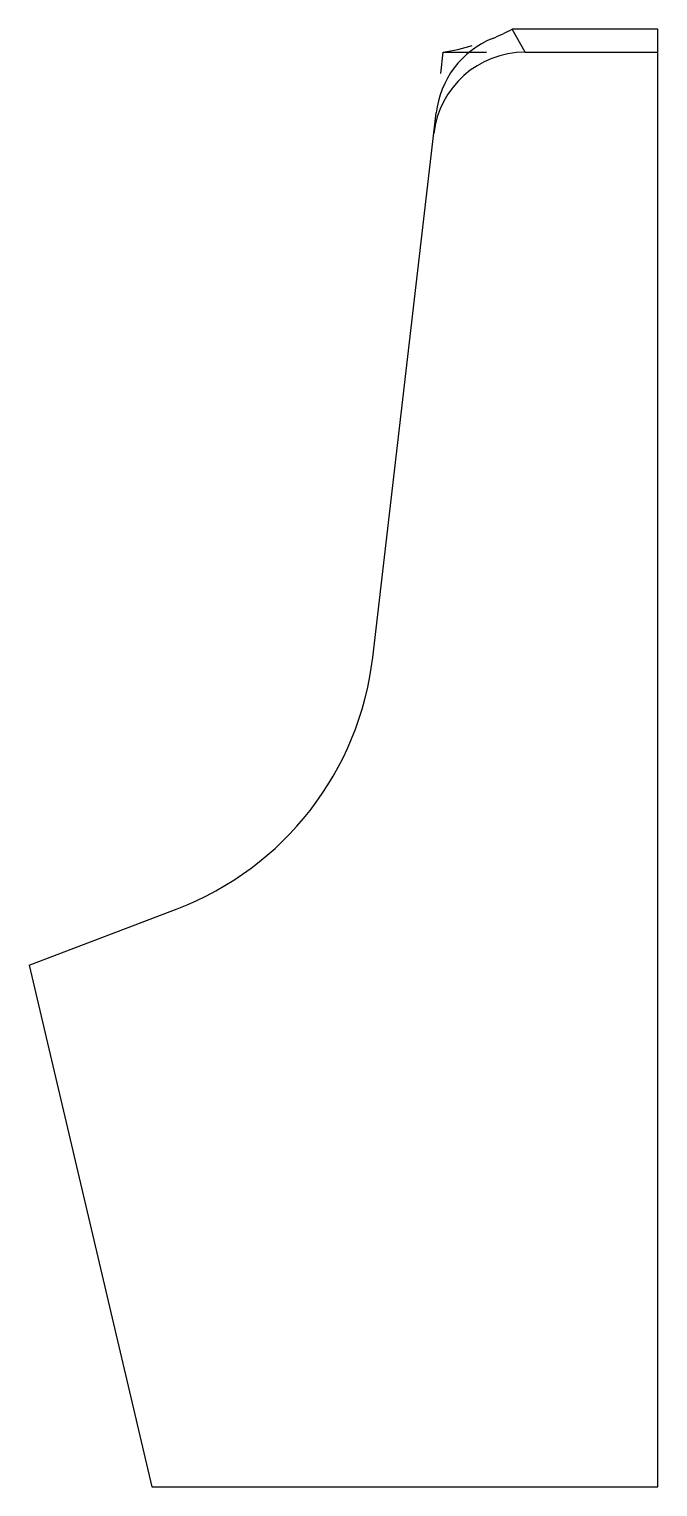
# Model space of a CAD drawing. Extents: x -2629 to 3156, y -2170 to 2130.
# Drawn here: x -1255 to -845, y -444 to 506 of the extents above; entities that cross this region are included whole.
import ezdxf

# ---------------------------------------------------------------- set-up
doc = ezdxf.new("R2010")
doc.units = 0
doc.header["$LTSCALE"] = 20
doc.header["$MEASUREMENT"] = 0
doc.layers.add('3', color=3, linetype='CONTINUOUS')

msp = doc.modelspace()

# ---------------------------------------------------------------- linework, layer by layer
at = {"layer": '3', "color": 7}
for p, q in [((-844.76, 505.61), (-939.76, 505.61)), ((-931.35, 490.61), (-939.76, 505.61)), ((-844.76, -444.39), (-844.76, 505.61)), ((-986.39, 476.63), (-984.76, 490.61)), ((-984.76, 490.61), (-956.5, 490.61)), ((-931.35, 490.61), (-844.76, 490.61)), ((-1030.72, 96.16), (-989.37, 451.02)), ((-1254.76, -104.39), (-1158.17, -67.6)), ((-1254.76, -104.39), (-1174.76, -444.39)), ((-1174.76, -444.39), (-844.76, -444.39))]:
    msp.add_line(p, q, dxfattribs=at)
for centre, radius, start, end in [((-1006.42, 630.57), 141.62, 292.33995, 298.07535), ((-929.78, 444.07), 60, 112.33995, 173.35472), ((-1006.42, 630.57), 141.62, 278.79455, 286.67373), ((-931.35, 430.61), 60, 90, 173.35472), ((-1229.37, 119.3), 200, 290.85446, 353.35472)]:
    msp.add_arc(centre, radius, start, end, dxfattribs=at)

doc.saveas('drawing.dxf')
